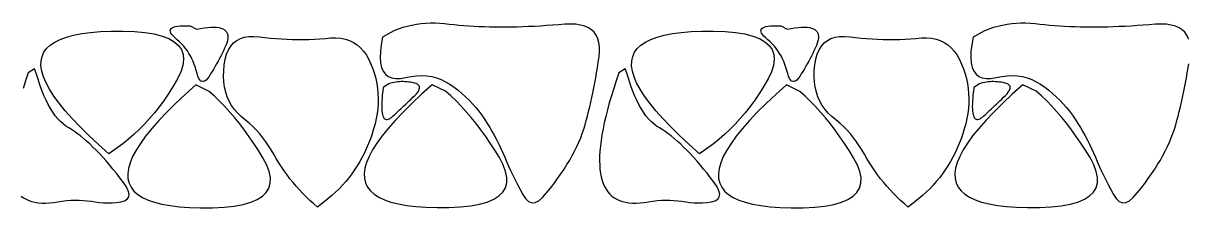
# Model space of a CAD drawing. Header units: metres. Extents: x -220 to 294, y -29 to 18.
# Drawn here: x 8.029 to 8.966, y -8.75 to -8.601 of the extents above; entities that cross this region are included whole.
import ezdxf

# ---------------------------------------------------------------- set-up
doc = ezdxf.new("R2010")
doc.units = ezdxf.units.M
doc.header["$MEASUREMENT"] = 0
doc.layers.add('Tarama', color=7, linetype='Continuous')

msp = doc.modelspace()

# ---------------------------------------------------------------- linework, layer by layer
at = {"layer": 'Tarama', "color": 36, "linetype": 'Continuous', "lineweight": -3}
for points in [[(8.15462, -8.60353), (8.15703, -8.60344)], [(8.15703, -8.60344), (8.15975, -8.60347)], [(8.15975, -8.60347), (8.16279, -8.60361)], [(8.34108, -8.60314), (8.33742, -8.60397)], [(8.34476, -8.60247), (8.34108, -8.60314)], [(8.34846, -8.60196), (8.34476, -8.60247)], [(8.35218, -8.60162), (8.34846, -8.60196)], [(8.35592, -8.60145), (8.35218, -8.60162)], [(8.35968, -8.60144), (8.35592, -8.60145)], [(8.36346, -8.60159), (8.35968, -8.60144)], [(8.36726, -8.60191), (8.36346, -8.60159)], [(8.37108, -8.60235), (8.36726, -8.60191)], [(8.37496, -8.60276), (8.37108, -8.60235)], [(8.37889, -8.60313), (8.37496, -8.60276)], [(8.38288, -8.60346), (8.37889, -8.60313)], [(8.38692, -8.60375), (8.38288, -8.60346)], [(8.44925, -8.60334), (8.44444, -8.60364)], [(8.45411, -8.603), (8.44925, -8.60334)], [(8.45903, -8.60261), (8.45411, -8.603)], [(8.46398, -8.6022), (8.45903, -8.60261)], [(8.46863, -8.60204), (8.46398, -8.6022)], [(8.47286, -8.60225), (8.46863, -8.60204)], [(8.47667, -8.60283), (8.47286, -8.60225)], [(8.48006, -8.60376), (8.47667, -8.60283)], [(8.62962, -8.60353), (8.63203, -8.60344)], [(8.63203, -8.60344), (8.63475, -8.60347)], [(8.63475, -8.60347), (8.63779, -8.60361)], [(8.81608, -8.60314), (8.81242, -8.60397)], [(8.81976, -8.60247), (8.81608, -8.60314)], [(8.82346, -8.60196), (8.81976, -8.60247)], [(8.82718, -8.60162), (8.82346, -8.60196)], [(8.83092, -8.60145), (8.82718, -8.60162)], [(8.83468, -8.60144), (8.83092, -8.60145)], [(8.83846, -8.60159), (8.83468, -8.60144)], [(8.84226, -8.60191), (8.83846, -8.60159)], [(8.84608, -8.60235), (8.84226, -8.60191)], [(8.84996, -8.60276), (8.84608, -8.60235)], [(8.85389, -8.60313), (8.84996, -8.60276)], [(8.85788, -8.60346), (8.85389, -8.60313)], [(8.86192, -8.60375), (8.85788, -8.60346)], [(8.92425, -8.60334), (8.91944, -8.60364)], [(8.92911, -8.603), (8.92425, -8.60334)], [(8.93403, -8.60261), (8.92911, -8.603)], [(8.93898, -8.6022), (8.93403, -8.60261)], [(8.94363, -8.60204), (8.93898, -8.6022)], [(8.94786, -8.60225), (8.94363, -8.60204)], [(8.95167, -8.60283), (8.94786, -8.60225)], [(8.95506, -8.60376), (8.95167, -8.60283)], [(8.05824, -8.61438), (8.0633, -8.61253)], [(8.0633, -8.61253), (8.06907, -8.61099)], [(8.06907, -8.61099), (8.07555, -8.60975)], [(8.07555, -8.60975), (8.08275, -8.60881)], [(8.08275, -8.60881), (8.09065, -8.60817)], [(8.09065, -8.60817), (8.09927, -8.60783)], [(8.09927, -8.60783), (8.1086, -8.6078)], [(8.1086, -8.6078), (8.11798, -8.60812)], [(8.11798, -8.60812), (8.12638, -8.60887)], [(8.12638, -8.60887), (8.13377, -8.61007)], [(8.13377, -8.61007), (8.14016, -8.6117)], [(8.14016, -8.6117), (8.14555, -8.61378)], [(8.14673, -8.60723), (8.1469, -8.60637)], [(8.14688, -8.60821), (8.14673, -8.60723)], [(8.14735, -8.60929), (8.14688, -8.60821)], [(8.1469, -8.60637), (8.14739, -8.60562)], [(8.14813, -8.61049), (8.14735, -8.60929)], [(8.14739, -8.60562), (8.1482, -8.60498)], [(8.14924, -8.6118), (8.14813, -8.61049)], [(8.1482, -8.60498), (8.14933, -8.60445)], [(8.15066, -8.61322), (8.14924, -8.6118)], [(8.14933, -8.60445), (8.15077, -8.60403)], [(8.15077, -8.60403), (8.15254, -8.60372)], [(8.15254, -8.60372), (8.15462, -8.60353)], [(8.16279, -8.60361), (8.16791, -8.60614)], [(8.16791, -8.60614), (8.17114, -8.60553)], [(8.17114, -8.60553), (8.17414, -8.60506)], [(8.17414, -8.60506), (8.17692, -8.60474)], [(8.17692, -8.60474), (8.17948, -8.60456)], [(8.17948, -8.60456), (8.18182, -8.60453)], [(8.18182, -8.60453), (8.18394, -8.60465)], [(8.18394, -8.60465), (8.18584, -8.60491)], [(8.18584, -8.60491), (8.18752, -8.60531)], [(8.18752, -8.60531), (8.18897, -8.60586)], [(8.18897, -8.60586), (8.19021, -8.60656)], [(8.19021, -8.60656), (8.19123, -8.6074)], [(8.19123, -8.6074), (8.19202, -8.60838)], [(8.19202, -8.60838), (8.19259, -8.60951)], [(8.19259, -8.60951), (8.19294, -8.61079)], [(8.19294, -8.61079), (8.19308, -8.61221)], [(8.19308, -8.61221), (8.19298, -8.61377)], [(8.20313, -8.61365), (8.20642, -8.61261)], [(8.20642, -8.61261), (8.21007, -8.61206)], [(8.21007, -8.61206), (8.21408, -8.61202)], [(8.21408, -8.61202), (8.21844, -8.61245)], [(8.21844, -8.61245), (8.22289, -8.61298)], [(8.31749, -8.61253), (8.31636, -8.61869)], [(8.32655, -8.60746), (8.31749, -8.61253)], [(8.33015, -8.60614), (8.32655, -8.60746)], [(8.33377, -8.60497), (8.33015, -8.60614)], [(8.33742, -8.60397), (8.33377, -8.60497)], [(8.39102, -8.60399), (8.38692, -8.60375)], [(8.39517, -8.6042), (8.39102, -8.60399)], [(8.39937, -8.60436), (8.39517, -8.6042)], [(8.40363, -8.60448), (8.39937, -8.60436)], [(8.40795, -8.60455), (8.40363, -8.60448)], [(8.41232, -8.60459), (8.40795, -8.60455)], [(8.41674, -8.60458), (8.41232, -8.60459)], [(8.42122, -8.60453), (8.41674, -8.60458)], [(8.42576, -8.60444), (8.42122, -8.60453)], [(8.43035, -8.6043), (8.42576, -8.60444)], [(8.43499, -8.60412), (8.43035, -8.6043)], [(8.43969, -8.60391), (8.43499, -8.60412)], [(8.44444, -8.60364), (8.43969, -8.60391)], [(8.48303, -8.60505), (8.48006, -8.60376)], [(8.48557, -8.60671), (8.48303, -8.60505)], [(8.4877, -8.60873), (8.48557, -8.60671)], [(8.4894, -8.61111), (8.4877, -8.60873)], [(8.49068, -8.61386), (8.4894, -8.61111)], [(8.53324, -8.61438), (8.5383, -8.61253)], [(8.5383, -8.61253), (8.54407, -8.61099)], [(8.54407, -8.61099), (8.55055, -8.60975)], [(8.55055, -8.60975), (8.55775, -8.60881)], [(8.55775, -8.60881), (8.56565, -8.60817)], [(8.56565, -8.60817), (8.57427, -8.60783)], [(8.57427, -8.60783), (8.5836, -8.6078)], [(8.5836, -8.6078), (8.59298, -8.60812)], [(8.59298, -8.60812), (8.60138, -8.60887)], [(8.60138, -8.60887), (8.60877, -8.61007)], [(8.60877, -8.61007), (8.61516, -8.6117)], [(8.61516, -8.6117), (8.62055, -8.61378)], [(8.62173, -8.60723), (8.6219, -8.60637)], [(8.62188, -8.60821), (8.62173, -8.60723)], [(8.62235, -8.60929), (8.62188, -8.60821)], [(8.6219, -8.60637), (8.62239, -8.60562)], [(8.62313, -8.61049), (8.62235, -8.60929)], [(8.62239, -8.60562), (8.6232, -8.60498)], [(8.62424, -8.6118), (8.62313, -8.61049)], [(8.6232, -8.60498), (8.62433, -8.60445)], [(8.62566, -8.61322), (8.62424, -8.6118)], [(8.62433, -8.60445), (8.62577, -8.60403)], [(8.62577, -8.60403), (8.62754, -8.60372)], [(8.62754, -8.60372), (8.62962, -8.60353)], [(8.63779, -8.60361), (8.64291, -8.60614)], [(8.64291, -8.60614), (8.64614, -8.60553)], [(8.64614, -8.60553), (8.64914, -8.60506)], [(8.64914, -8.60506), (8.65192, -8.60474)], [(8.65192, -8.60474), (8.65448, -8.60456)], [(8.65448, -8.60456), (8.65682, -8.60453)], [(8.65682, -8.60453), (8.65894, -8.60465)], [(8.65894, -8.60465), (8.66084, -8.60491)], [(8.66084, -8.60491), (8.66252, -8.60531)], [(8.66252, -8.60531), (8.66397, -8.60586)], [(8.66397, -8.60586), (8.66521, -8.60656)], [(8.66521, -8.60656), (8.66622, -8.6074)], [(8.66622, -8.6074), (8.66702, -8.60838)], [(8.66702, -8.60838), (8.66759, -8.60951)], [(8.66759, -8.60951), (8.66794, -8.61079)], [(8.66794, -8.61079), (8.66807, -8.61221)], [(8.66807, -8.61221), (8.66798, -8.61377)], [(8.67813, -8.61365), (8.68142, -8.61261)], [(8.68142, -8.61261), (8.68507, -8.61206)], [(8.68507, -8.61206), (8.68908, -8.61202)], [(8.68908, -8.61202), (8.69344, -8.61245)], [(8.69344, -8.61245), (8.6979, -8.61298)], [(8.79249, -8.61253), (8.79136, -8.61869)], [(8.80155, -8.60746), (8.79249, -8.61253)], [(8.80515, -8.60614), (8.80155, -8.60746)], [(8.80877, -8.60497), (8.80515, -8.60614)], [(8.81242, -8.60397), (8.80877, -8.60497)], [(8.86602, -8.60399), (8.86192, -8.60375)], [(8.87017, -8.6042), (8.86602, -8.60399)], [(8.87437, -8.60436), (8.87017, -8.6042)], [(8.87863, -8.60448), (8.87437, -8.60436)], [(8.88295, -8.60455), (8.87863, -8.60448)], [(8.88732, -8.60459), (8.88295, -8.60455)], [(8.89174, -8.60458), (8.88732, -8.60459)], [(8.89622, -8.60453), (8.89174, -8.60458)], [(8.90076, -8.60444), (8.89622, -8.60453)], [(8.90535, -8.6043), (8.90076, -8.60444)], [(8.90999, -8.60412), (8.90535, -8.6043)], [(8.91469, -8.60391), (8.90999, -8.60412)], [(8.91944, -8.60364), (8.91469, -8.60391)], [(8.95803, -8.60505), (8.95506, -8.60376)], [(8.96057, -8.60671), (8.95803, -8.60505)], [(8.9627, -8.60873), (8.96057, -8.60671)], [(8.9644, -8.61111), (8.9627, -8.60873)], [(8.96568, -8.61386), (8.9644, -8.61111)], [(8.04513, -8.62477), (8.04734, -8.62172)], [(8.04734, -8.62172), (8.05026, -8.61897)], [(8.05026, -8.61897), (8.05389, -8.61652)], [(8.05389, -8.61652), (8.05824, -8.61438)], [(8.14555, -8.61378), (8.14994, -8.61629)], [(8.14994, -8.61629), (8.15333, -8.61924)], [(8.1524, -8.61475), (8.15066, -8.61322)], [(8.15422, -8.61637), (8.1524, -8.61475)], [(8.15333, -8.61924), (8.15572, -8.62263)], [(8.15594, -8.61808), (8.15422, -8.61637)], [(8.15757, -8.61986), (8.15594, -8.61808)], [(8.15909, -8.62172), (8.15757, -8.61986)], [(8.16051, -8.62366), (8.15909, -8.62172)], [(8.19045, -8.62146), (8.18946, -8.62358)], [(8.19139, -8.61934), (8.19045, -8.62146)], [(8.19214, -8.61734), (8.19139, -8.61934)], [(8.19267, -8.61548), (8.19214, -8.61734)], [(8.19298, -8.61377), (8.19267, -8.61548)], [(8.19356, -8.62281), (8.19541, -8.61978)], [(8.19541, -8.61978), (8.19762, -8.61724)], [(8.19762, -8.61724), (8.2002, -8.6152)], [(8.2002, -8.6152), (8.20313, -8.61365)], [(8.22289, -8.61298), (8.22735, -8.61343)], [(8.22735, -8.61343), (8.23179, -8.61379)], [(8.23179, -8.61379), (8.23623, -8.61409)], [(8.23623, -8.61409), (8.24066, -8.6143)], [(8.24066, -8.6143), (8.24508, -8.61444)], [(8.24508, -8.61444), (8.2495, -8.61449)], [(8.2495, -8.61449), (8.25391, -8.61447)], [(8.25391, -8.61447), (8.25831, -8.61438)], [(8.25831, -8.61438), (8.26271, -8.6142)], [(8.26271, -8.6142), (8.26709, -8.61395)], [(8.26709, -8.61395), (8.27148, -8.61362)], [(8.27148, -8.61362), (8.27584, -8.61323)], [(8.27584, -8.61323), (8.28, -8.61315)], [(8.28, -8.61315), (8.28393, -8.61347)], [(8.28393, -8.61347), (8.2876, -8.61419)], [(8.2876, -8.61419), (8.29103, -8.61532)], [(8.29103, -8.61532), (8.29421, -8.61685)], [(8.29421, -8.61685), (8.29715, -8.61878)], [(8.29715, -8.61878), (8.29985, -8.62111)], [(8.29985, -8.62111), (8.30229, -8.62385)], [(8.31636, -8.61869), (8.31572, -8.62423)], [(8.49154, -8.61696), (8.49068, -8.61386)], [(8.49198, -8.62043), (8.49154, -8.61696)], [(8.492, -8.62426), (8.49198, -8.62043)], [(8.52013, -8.62477), (8.52234, -8.62172)], [(8.52234, -8.62172), (8.52526, -8.61897)], [(8.52526, -8.61897), (8.52889, -8.61652)], [(8.52889, -8.61652), (8.53324, -8.61438)], [(8.62055, -8.61378), (8.62494, -8.61629)], [(8.62494, -8.61629), (8.62833, -8.61924)], [(8.6274, -8.61475), (8.62566, -8.61322)], [(8.62922, -8.61637), (8.6274, -8.61475)], [(8.62833, -8.61924), (8.63072, -8.62263)], [(8.63094, -8.61808), (8.62922, -8.61637)], [(8.63257, -8.61986), (8.63094, -8.61808)], [(8.63409, -8.62172), (8.63257, -8.61986)], [(8.63551, -8.62366), (8.63409, -8.62172)], [(8.66545, -8.62146), (8.66445, -8.62358)], [(8.66639, -8.61934), (8.66545, -8.62146)], [(8.66714, -8.61734), (8.66639, -8.61934)], [(8.66767, -8.61548), (8.66714, -8.61734)], [(8.66798, -8.61377), (8.66767, -8.61548)], [(8.66856, -8.62281), (8.67041, -8.61978)], [(8.67041, -8.61978), (8.67262, -8.61724)], [(8.67262, -8.61724), (8.6752, -8.6152)], [(8.6752, -8.6152), (8.67813, -8.61365)], [(8.6979, -8.61298), (8.70235, -8.61343)], [(8.70235, -8.61343), (8.70679, -8.61379)], [(8.70679, -8.61379), (8.71123, -8.61409)], [(8.71123, -8.61409), (8.71566, -8.6143)], [(8.71566, -8.6143), (8.72008, -8.61444)], [(8.72008, -8.61444), (8.7245, -8.61449)], [(8.7245, -8.61449), (8.72891, -8.61447)], [(8.72891, -8.61447), (8.73331, -8.61438)], [(8.73331, -8.61438), (8.73771, -8.6142)], [(8.73771, -8.6142), (8.74209, -8.61395)], [(8.74209, -8.61395), (8.74648, -8.61362)], [(8.74648, -8.61362), (8.75084, -8.61323)], [(8.75084, -8.61323), (8.755, -8.61315)], [(8.755, -8.61315), (8.75893, -8.61347)], [(8.75893, -8.61347), (8.7626, -8.61419)], [(8.7626, -8.61419), (8.76603, -8.61532)], [(8.76603, -8.61532), (8.76921, -8.61685)], [(8.76921, -8.61685), (8.77215, -8.61878)], [(8.77215, -8.61878), (8.77485, -8.62111)], [(8.77485, -8.62111), (8.77729, -8.62385)], [(8.79136, -8.61869), (8.79072, -8.62423)], [(8.96579, -8.61424), (8.96568, -8.61386)], [(8.04285, -8.63178), (8.04364, -8.62812)], [(8.04364, -8.62812), (8.04513, -8.62477)], [(8.15572, -8.62263), (8.15711, -8.62646)], [(8.15751, -8.63072), (8.1569, -8.63543)], [(8.15711, -8.62646), (8.15751, -8.63072)], [(8.16183, -8.62568), (8.16051, -8.62366)], [(8.16305, -8.62778), (8.16183, -8.62568)], [(8.16418, -8.62996), (8.16305, -8.62778)], [(8.1652, -8.63221), (8.16418, -8.62996)], [(8.18631, -8.6299), (8.1852, -8.63198)], [(8.18739, -8.6278), (8.18631, -8.6299)], [(8.18843, -8.6257), (8.18739, -8.6278)], [(8.18946, -8.62358), (8.18843, -8.6257)], [(8.19015, -8.63491), (8.19092, -8.63038)], [(8.19092, -8.63038), (8.19206, -8.62635)], [(8.19206, -8.62635), (8.19356, -8.62281)], [(8.30229, -8.62385), (8.30449, -8.62699)], [(8.30449, -8.62699), (8.30645, -8.63054)], [(8.30645, -8.63054), (8.30817, -8.63437)], [(8.31572, -8.62423), (8.31557, -8.62914)], [(8.31557, -8.62914), (8.3159, -8.63343)], [(8.49099, -8.63277), (8.4916, -8.62845)], [(8.4916, -8.62845), (8.492, -8.62426)], [(8.51785, -8.63178), (8.51864, -8.62812)], [(8.51864, -8.62812), (8.52013, -8.62477)], [(8.63072, -8.62263), (8.63211, -8.62646)], [(8.63251, -8.63072), (8.6319, -8.63543)], [(8.63211, -8.62646), (8.63251, -8.63072)], [(8.63683, -8.62568), (8.63551, -8.62366)], [(8.63805, -8.62778), (8.63683, -8.62568)], [(8.63918, -8.62996), (8.63805, -8.62778)], [(8.6402, -8.63221), (8.63918, -8.62996)], [(8.66131, -8.6299), (8.6602, -8.63198)], [(8.66238, -8.6278), (8.66131, -8.6299)], [(8.66343, -8.6257), (8.66238, -8.6278)], [(8.66445, -8.62358), (8.66343, -8.6257)], [(8.66515, -8.63491), (8.66592, -8.63038)], [(8.66592, -8.63038), (8.66706, -8.62635)], [(8.66706, -8.62635), (8.66856, -8.62281)], [(8.77729, -8.62385), (8.77949, -8.62699)], [(8.77949, -8.62699), (8.78145, -8.63054)], [(8.78145, -8.63054), (8.78317, -8.63437)], [(8.79072, -8.62423), (8.79057, -8.62914)], [(8.79057, -8.62914), (8.7909, -8.63343)], [(8.03753, -8.63821), (8.0325, -8.64146)], [(8.03899, -8.64173), (8.03753, -8.63821)], [(8.04278, -8.63573), (8.04285, -8.63178)], [(8.04342, -8.63999), (8.04278, -8.63573)], [(8.04478, -8.64455), (8.04342, -8.63999)], [(8.15529, -8.64057), (8.15268, -8.64615)], [(8.1569, -8.63543), (8.15529, -8.64057)], [(8.16612, -8.63455), (8.1652, -8.63221)], [(8.16694, -8.63696), (8.16612, -8.63455)], [(8.16767, -8.63946), (8.16694, -8.63696)], [(8.16831, -8.64197), (8.16767, -8.63946)], [(8.18048, -8.6402), (8.17923, -8.64223)], [(8.1817, -8.63816), (8.18048, -8.6402)], [(8.1829, -8.63611), (8.1817, -8.63816)], [(8.18406, -8.63405), (8.1829, -8.63611)], [(8.1852, -8.63198), (8.18406, -8.63405)], [(8.18963, -8.64428), (8.18972, -8.63969)], [(8.18972, -8.63969), (8.19015, -8.63491)], [(8.30817, -8.63437), (8.30966, -8.63824)], [(8.30966, -8.63824), (8.31093, -8.64213)], [(8.3159, -8.63343), (8.31672, -8.63709)], [(8.31672, -8.63709), (8.31802, -8.64012)], [(8.31802, -8.64012), (8.3198, -8.64253)], [(8.48968, -8.64123), (8.49035, -8.63703)], [(8.49035, -8.63703), (8.49099, -8.63277)], [(8.51254, -8.63821), (8.5075, -8.64146)], [(8.51399, -8.64173), (8.51254, -8.63821)], [(8.51778, -8.63573), (8.51785, -8.63178)], [(8.51842, -8.63999), (8.51778, -8.63573)], [(8.51978, -8.64455), (8.51842, -8.63999)], [(8.63029, -8.64057), (8.62768, -8.64615)], [(8.6319, -8.63543), (8.63029, -8.64057)], [(8.64112, -8.63455), (8.6402, -8.63221)], [(8.64194, -8.63696), (8.64112, -8.63455)], [(8.64267, -8.63946), (8.64194, -8.63696)], [(8.64331, -8.64197), (8.64267, -8.63946)], [(8.65548, -8.6402), (8.65423, -8.64223)], [(8.6567, -8.63816), (8.65548, -8.6402)], [(8.6579, -8.63611), (8.6567, -8.63816)], [(8.65906, -8.63405), (8.6579, -8.63611)], [(8.6602, -8.63198), (8.65906, -8.63405)], [(8.66463, -8.64428), (8.66472, -8.63969)], [(8.66472, -8.63969), (8.66515, -8.63491)], [(8.78317, -8.63437), (8.78466, -8.63824)], [(8.78466, -8.63824), (8.78593, -8.64213)], [(8.7909, -8.63343), (8.79171, -8.63709)], [(8.79171, -8.63709), (8.79302, -8.64012)], [(8.79302, -8.64012), (8.7948, -8.64253)], [(8.96468, -8.64123), (8.96535, -8.63703)], [(8.96535, -8.63703), (8.96579, -8.63411)], [(8.03035, -8.64779), (8.02836, -8.65392)], [(8.0325, -8.64146), (8.03035, -8.64779)], [(8.04044, -8.64657), (8.03899, -8.64173)], [(8.04196, -8.65115), (8.04044, -8.64657)], [(8.04684, -8.64941), (8.04478, -8.64455)], [(8.04962, -8.65457), (8.04684, -8.64941)], [(8.15268, -8.64615), (8.14923, -8.65205)], [(8.169, -8.64411), (8.16831, -8.64197)], [(8.16975, -8.64583), (8.169, -8.64411)], [(8.17056, -8.64712), (8.16975, -8.64583)], [(8.17143, -8.64798), (8.17056, -8.64712)], [(8.17236, -8.64842), (8.17143, -8.64798)], [(8.17336, -8.64844), (8.17236, -8.64842)], [(8.17441, -8.64802), (8.17336, -8.64844)], [(8.17553, -8.64719), (8.17441, -8.64802)], [(8.17671, -8.64592), (8.17553, -8.64719)], [(8.17795, -8.64424), (8.17671, -8.64592)], [(8.17923, -8.64223), (8.17795, -8.64424)], [(8.18987, -8.64867), (8.18963, -8.64428)], [(8.19045, -8.65286), (8.18987, -8.64867)], [(8.31093, -8.64213), (8.31199, -8.64604)], [(8.31199, -8.64604), (8.31281, -8.64998)], [(8.31281, -8.64998), (8.31342, -8.65395)], [(8.3226, -8.65013), (8.318, -8.65305)], [(8.3198, -8.64253), (8.32207, -8.64431)], [(8.32207, -8.64431), (8.32483, -8.64547)], [(8.32397, -8.64971), (8.3226, -8.65013)], [(8.32535, -8.64936), (8.32397, -8.64971)], [(8.32483, -8.64547), (8.32807, -8.64601)], [(8.32675, -8.64906), (8.32535, -8.64936)], [(8.32816, -8.64882), (8.32675, -8.64906)], [(8.32807, -8.64601), (8.3318, -8.64591)], [(8.32959, -8.64864), (8.32816, -8.64882)], [(8.33104, -8.64852), (8.32959, -8.64864)], [(8.3325, -8.64845), (8.33104, -8.64852)], [(8.3318, -8.64591), (8.33601, -8.6452)], [(8.33398, -8.64844), (8.3325, -8.64845)], [(8.33547, -8.64849), (8.33398, -8.64844)], [(8.33698, -8.6486), (8.33547, -8.64849)], [(8.33601, -8.6452), (8.34045, -8.64428)], [(8.3385, -8.64877), (8.33698, -8.6486)], [(8.34004, -8.64899), (8.3385, -8.64877)], [(8.3416, -8.64927), (8.34004, -8.64899)], [(8.34045, -8.64428), (8.34477, -8.64374)], [(8.34316, -8.64962), (8.3416, -8.64927)], [(8.34453, -8.65004), (8.34316, -8.64962)], [(8.34564, -8.65057), (8.34453, -8.65004)], [(8.34477, -8.64374), (8.34897, -8.64359)], [(8.34897, -8.64359), (8.35305, -8.6438)], [(8.35305, -8.6438), (8.35701, -8.6444)], [(8.35701, -8.6444), (8.36085, -8.64538)], [(8.36085, -8.64538), (8.36457, -8.64674)], [(8.36457, -8.64674), (8.36817, -8.64847)], [(8.36817, -8.64847), (8.37165, -8.65058)], [(8.48748, -8.65345), (8.48824, -8.64944)], [(8.48824, -8.64944), (8.48897, -8.64537)], [(8.48897, -8.64537), (8.48968, -8.64123)], [(8.50535, -8.64779), (8.50336, -8.65392)], [(8.5075, -8.64146), (8.50535, -8.64779)], [(8.51544, -8.64657), (8.51399, -8.64173)], [(8.51696, -8.65115), (8.51544, -8.64657)], [(8.52184, -8.64941), (8.51978, -8.64455)], [(8.52462, -8.65457), (8.52184, -8.64941)], [(8.62768, -8.64615), (8.62423, -8.65205)], [(8.644, -8.64411), (8.64331, -8.64197)], [(8.64475, -8.64583), (8.644, -8.64411)], [(8.64556, -8.64712), (8.64475, -8.64583)], [(8.64643, -8.64798), (8.64556, -8.64712)], [(8.64736, -8.64842), (8.64643, -8.64798)], [(8.64836, -8.64844), (8.64736, -8.64842)], [(8.64941, -8.64802), (8.64836, -8.64844)], [(8.65053, -8.64719), (8.64941, -8.64802)], [(8.65171, -8.64592), (8.65053, -8.64719)], [(8.65295, -8.64424), (8.65171, -8.64592)], [(8.65423, -8.64223), (8.65295, -8.64424)], [(8.66487, -8.64867), (8.66463, -8.64428)], [(8.66545, -8.65286), (8.66487, -8.64867)], [(8.78593, -8.64213), (8.78698, -8.64604)], [(8.78698, -8.64604), (8.78781, -8.64998)], [(8.78781, -8.64998), (8.78842, -8.65395)], [(8.7976, -8.65013), (8.793, -8.65305)], [(8.7948, -8.64253), (8.79707, -8.64431)], [(8.79707, -8.64431), (8.79983, -8.64547)], [(8.79897, -8.64971), (8.7976, -8.65013)], [(8.80035, -8.64936), (8.79897, -8.64971)], [(8.79983, -8.64547), (8.80307, -8.64601)], [(8.80175, -8.64906), (8.80035, -8.64936)], [(8.80316, -8.64882), (8.80175, -8.64906)], [(8.80307, -8.64601), (8.8068, -8.64591)], [(8.80459, -8.64864), (8.80316, -8.64882)], [(8.80604, -8.64852), (8.80459, -8.64864)], [(8.8075, -8.64845), (8.80604, -8.64852)], [(8.8068, -8.64591), (8.81101, -8.6452)], [(8.80898, -8.64844), (8.8075, -8.64845)], [(8.81047, -8.64849), (8.80898, -8.64844)], [(8.81198, -8.6486), (8.81047, -8.64849)], [(8.81101, -8.6452), (8.81545, -8.64428)], [(8.8135, -8.64877), (8.81198, -8.6486)], [(8.81504, -8.64899), (8.8135, -8.64877)], [(8.8166, -8.64927), (8.81504, -8.64899)], [(8.81545, -8.64428), (8.81977, -8.64374)], [(8.81816, -8.64962), (8.8166, -8.64927)], [(8.81954, -8.65004), (8.81816, -8.64962)], [(8.82063, -8.65057), (8.81954, -8.65004)], [(8.81977, -8.64374), (8.82397, -8.64359)], [(8.82397, -8.64359), (8.82805, -8.6438)], [(8.82805, -8.6438), (8.83201, -8.6444)], [(8.83201, -8.6444), (8.83585, -8.64538)], [(8.83585, -8.64538), (8.83957, -8.64674)], [(8.83957, -8.64674), (8.84317, -8.64847)], [(8.84317, -8.64847), (8.84665, -8.65058)], [(8.96248, -8.65345), (8.96324, -8.64944)], [(8.96324, -8.64944), (8.96397, -8.64537)], [(8.96397, -8.64537), (8.96468, -8.64123)], [(8.04353, -8.65547), (8.04196, -8.65115)], [(8.04518, -8.65953), (8.04353, -8.65547)], [(8.04688, -8.66332), (8.04518, -8.65953)], [(8.05311, -8.66003), (8.04962, -8.65457)], [(8.14562, -8.65776), (8.14191, -8.66324)], [(8.14923, -8.65205), (8.14562, -8.65776)], [(8.15882, -8.65879), (8.15099, -8.66612)], [(8.16737, -8.65114), (8.15882, -8.65879)], [(8.17802, -8.6563), (8.16737, -8.65114)], [(8.18228, -8.66014), (8.17802, -8.6563)], [(8.19137, -8.65685), (8.19045, -8.65286)], [(8.19262, -8.66064), (8.19137, -8.65685)], [(8.31342, -8.65395), (8.31381, -8.65794)], [(8.31381, -8.65794), (8.31397, -8.66195)], [(8.31731, -8.65896), (8.31708, -8.66162)], [(8.31762, -8.6561), (8.31731, -8.65896)], [(8.318, -8.65305), (8.31762, -8.6561)], [(8.34893, -8.6586), (8.3411, -8.66593)], [(8.34186, -8.66103), (8.34334, -8.6596)], [(8.34334, -8.6596), (8.34468, -8.65821)], [(8.34468, -8.65821), (8.34575, -8.65692)], [(8.34646, -8.65119), (8.34564, -8.65057)], [(8.34575, -8.65692), (8.34654, -8.65572)], [(8.34702, -8.6519), (8.34646, -8.65119)], [(8.34654, -8.65572), (8.34707, -8.65462)], [(8.34731, -8.65271), (8.34702, -8.6519)], [(8.34707, -8.65462), (8.34732, -8.65362)], [(8.34732, -8.65362), (8.34731, -8.65271)], [(8.35748, -8.65095), (8.34893, -8.6586)], [(8.36813, -8.65611), (8.35748, -8.65095)], [(8.3724, -8.65995), (8.36813, -8.65611)], [(8.37165, -8.65058), (8.37501, -8.65292)], [(8.37501, -8.65292), (8.37823, -8.65537)], [(8.37823, -8.65537), (8.38133, -8.65793)], [(8.38133, -8.65793), (8.38431, -8.6606)], [(8.48587, -8.66128), (8.48669, -8.6574)], [(8.48669, -8.6574), (8.48748, -8.65345)], [(8.50336, -8.65392), (8.50152, -8.65986)], [(8.51853, -8.65547), (8.51696, -8.65115)], [(8.52017, -8.65953), (8.51853, -8.65547)], [(8.52188, -8.66332), (8.52017, -8.65953)], [(8.52811, -8.66003), (8.52462, -8.65457)], [(8.62062, -8.65776), (8.61691, -8.66324)], [(8.62423, -8.65205), (8.62062, -8.65776)], [(8.63382, -8.65879), (8.62599, -8.66612)], [(8.64237, -8.65114), (8.63382, -8.65879)], [(8.65302, -8.6563), (8.64237, -8.65114)], [(8.65728, -8.66014), (8.65302, -8.6563)], [(8.66637, -8.65685), (8.66545, -8.65286)], [(8.66762, -8.66064), (8.66637, -8.65685)], [(8.78842, -8.65395), (8.78881, -8.65794)], [(8.78881, -8.65794), (8.78897, -8.66195)], [(8.79231, -8.65896), (8.79208, -8.66162)], [(8.79262, -8.6561), (8.79231, -8.65896)], [(8.793, -8.65305), (8.79262, -8.6561)], [(8.82393, -8.6586), (8.8161, -8.66593)], [(8.81686, -8.66103), (8.81834, -8.6596)], [(8.81834, -8.6596), (8.81968, -8.65821)], [(8.81968, -8.65821), (8.82074, -8.65692)], [(8.82146, -8.65119), (8.82063, -8.65057)], [(8.82074, -8.65692), (8.82154, -8.65572)], [(8.82202, -8.6519), (8.82146, -8.65119)], [(8.82154, -8.65572), (8.82207, -8.65462)], [(8.82231, -8.65271), (8.82202, -8.6519)], [(8.82207, -8.65462), (8.82232, -8.65362)], [(8.82232, -8.65362), (8.82231, -8.65271)], [(8.83248, -8.65095), (8.82393, -8.6586)], [(8.84313, -8.65611), (8.83248, -8.65095)], [(8.8474, -8.65995), (8.84313, -8.65611)], [(8.84665, -8.65058), (8.85001, -8.65292)], [(8.85001, -8.65292), (8.85323, -8.65537)], [(8.85323, -8.65537), (8.85633, -8.65793)], [(8.85633, -8.65793), (8.85931, -8.6606)], [(8.96087, -8.66128), (8.96169, -8.6574)], [(8.96169, -8.6574), (8.96248, -8.65345)], [(8.04865, -8.66686), (8.04688, -8.66332)], [(8.05048, -8.67013), (8.04865, -8.66686)], [(8.05732, -8.6658), (8.05311, -8.66003)], [(8.06223, -8.67186), (8.05732, -8.6658)], [(8.13809, -8.66847), (8.13419, -8.67347)], [(8.14191, -8.66324), (8.13809, -8.66847)], [(8.15099, -8.66612), (8.14389, -8.67315)], [(8.18648, -8.66419), (8.18228, -8.66014)], [(8.19062, -8.66844), (8.18648, -8.66419)], [(8.19469, -8.6729), (8.19062, -8.66844)], [(8.19421, -8.66424), (8.19262, -8.66064)], [(8.19613, -8.66763), (8.19421, -8.66424)], [(8.19838, -8.67082), (8.19613, -8.66763)], [(8.31391, -8.66599), (8.31363, -8.67006)], [(8.31397, -8.66195), (8.31391, -8.66599)], [(8.31682, -8.66639), (8.31679, -8.66848)], [(8.31679, -8.66848), (8.31684, -8.67038)], [(8.31691, -8.6641), (8.31682, -8.66639)], [(8.31708, -8.66162), (8.31691, -8.6641)], [(8.33223, -8.67024), (8.33353, -8.66901)], [(8.33353, -8.66901), (8.33485, -8.66775)], [(8.3411, -8.66593), (8.334, -8.67296)], [(8.33485, -8.66775), (8.3362, -8.66646)], [(8.3362, -8.66646), (8.33758, -8.66514)], [(8.33758, -8.66514), (8.33898, -8.6638)], [(8.33898, -8.6638), (8.34041, -8.66243)], [(8.34041, -8.66243), (8.34186, -8.66103)], [(8.3766, -8.664), (8.3724, -8.65995)], [(8.38073, -8.66825), (8.3766, -8.664)], [(8.3848, -8.67271), (8.38073, -8.66825)], [(8.38431, -8.6606), (8.38715, -8.66337)], [(8.38715, -8.66337), (8.38987, -8.66625)], [(8.38987, -8.66625), (8.39246, -8.66923)], [(8.48323, -8.67256), (8.48414, -8.66886)], [(8.48414, -8.66886), (8.48502, -8.6651)], [(8.48502, -8.6651), (8.48587, -8.66128)], [(8.49985, -8.6656), (8.49835, -8.67114)], [(8.50152, -8.65986), (8.49985, -8.6656)], [(8.52365, -8.66686), (8.52188, -8.66332)], [(8.52548, -8.67013), (8.52365, -8.66686)], [(8.53232, -8.6658), (8.52811, -8.66003)], [(8.53723, -8.67186), (8.53232, -8.6658)], [(8.6131, -8.66847), (8.60919, -8.67347)], [(8.61691, -8.66324), (8.6131, -8.66847)], [(8.62599, -8.66612), (8.61889, -8.67315)], [(8.66148, -8.66419), (8.65728, -8.66014)], [(8.66562, -8.66844), (8.66148, -8.66419)], [(8.66969, -8.6729), (8.66562, -8.66844)], [(8.66921, -8.66424), (8.66762, -8.66064)], [(8.67113, -8.66763), (8.66921, -8.66424)], [(8.67338, -8.67082), (8.67113, -8.66763)], [(8.78891, -8.66599), (8.78863, -8.67006)], [(8.78897, -8.66195), (8.78891, -8.66599)], [(8.79182, -8.66639), (8.79179, -8.66848)], [(8.79179, -8.66848), (8.79184, -8.67038)], [(8.79191, -8.6641), (8.79182, -8.66639)], [(8.79208, -8.66162), (8.79191, -8.6641)], [(8.80723, -8.67024), (8.80853, -8.66901)], [(8.80853, -8.66901), (8.80985, -8.66775)], [(8.8161, -8.66593), (8.809, -8.67296)], [(8.80985, -8.66775), (8.8112, -8.66646)], [(8.8112, -8.66646), (8.81258, -8.66514)], [(8.81258, -8.66514), (8.81398, -8.6638)], [(8.81398, -8.6638), (8.8154, -8.66243)], [(8.8154, -8.66243), (8.81686, -8.66103)], [(8.8516, -8.664), (8.8474, -8.65995)], [(8.85573, -8.66825), (8.8516, -8.664)], [(8.8598, -8.67271), (8.85573, -8.66825)], [(8.85931, -8.6606), (8.86215, -8.66337)], [(8.86215, -8.66337), (8.86487, -8.66625)], [(8.86487, -8.66625), (8.86746, -8.66923)], [(8.95823, -8.67256), (8.95914, -8.66886)], [(8.95914, -8.66886), (8.96002, -8.6651)], [(8.96002, -8.6651), (8.96087, -8.66128)], [(8.05238, -8.67314), (8.05048, -8.67013)], [(8.05434, -8.67588), (8.05238, -8.67314)], [(8.05636, -8.67837), (8.05434, -8.67588)], [(8.05844, -8.68059), (8.05636, -8.67837)], [(8.06786, -8.67823), (8.06223, -8.67186)], [(8.0742, -8.6849), (8.06786, -8.67823)], [(8.13018, -8.67822), (8.12608, -8.68274)], [(8.13419, -8.67347), (8.13018, -8.67822)], [(8.14389, -8.67315), (8.13751, -8.67987)], [(8.19869, -8.67756), (8.19469, -8.6729)], [(8.20098, -8.67381), (8.19838, -8.67082)], [(8.20263, -8.68243), (8.19869, -8.67756)], [(8.2039, -8.67661), (8.20098, -8.67381)], [(8.20711, -8.67924), (8.2039, -8.67661)], [(8.3124, -8.67826), (8.31146, -8.68239)], [(8.31313, -8.67414), (8.3124, -8.67826)], [(8.31363, -8.67006), (8.31313, -8.67414)], [(8.31684, -8.67038), (8.31696, -8.6721)], [(8.31696, -8.6721), (8.31715, -8.67362)], [(8.31715, -8.67362), (8.31741, -8.67495)], [(8.31741, -8.67495), (8.31775, -8.67608)], [(8.31775, -8.67608), (8.31815, -8.67703)], [(8.31815, -8.67703), (8.31863, -8.67779)], [(8.31863, -8.67779), (8.31917, -8.67835)], [(8.31917, -8.67835), (8.31979, -8.67873)], [(8.32208, -8.6787), (8.32298, -8.67831)], [(8.32298, -8.67831), (8.32395, -8.67772)], [(8.32395, -8.67772), (8.325, -8.67695)], [(8.325, -8.67695), (8.32612, -8.67599)], [(8.32612, -8.67599), (8.32729, -8.67489)], [(8.32729, -8.67489), (8.32848, -8.67377)], [(8.334, -8.67296), (8.32763, -8.67968)], [(8.32848, -8.67377), (8.32971, -8.67262)], [(8.32971, -8.67262), (8.33095, -8.67144)], [(8.33095, -8.67144), (8.33223, -8.67024)], [(8.38881, -8.67737), (8.3848, -8.67271)], [(8.39274, -8.68224), (8.38881, -8.67737)], [(8.39246, -8.66923), (8.39493, -8.67232)], [(8.39493, -8.67232), (8.39726, -8.67552)], [(8.39726, -8.67552), (8.39949, -8.6788)], [(8.48132, -8.67976), (8.48229, -8.67619)], [(8.48229, -8.67619), (8.48323, -8.67256)], [(8.497, -8.67648), (8.49581, -8.68163)], [(8.49835, -8.67114), (8.497, -8.67648)], [(8.52738, -8.67314), (8.52548, -8.67013)], [(8.52934, -8.67588), (8.52738, -8.67314)], [(8.53136, -8.67837), (8.52934, -8.67588)], [(8.53344, -8.68059), (8.53136, -8.67837)], [(8.54286, -8.67823), (8.53723, -8.67186)], [(8.5492, -8.6849), (8.54286, -8.67823)], [(8.60518, -8.67822), (8.60108, -8.68274)], [(8.60919, -8.67347), (8.60518, -8.67822)], [(8.61889, -8.67315), (8.61251, -8.67987)], [(8.67369, -8.67756), (8.66969, -8.6729)], [(8.67598, -8.67381), (8.67338, -8.67082)], [(8.67763, -8.68243), (8.67369, -8.67756)], [(8.6789, -8.67661), (8.67598, -8.67381)], [(8.68211, -8.67924), (8.6789, -8.67661)], [(8.78741, -8.67826), (8.78646, -8.68239)], [(8.78813, -8.67414), (8.78741, -8.67826)], [(8.78863, -8.67006), (8.78813, -8.67414)], [(8.79184, -8.67038), (8.79196, -8.6721)], [(8.79196, -8.6721), (8.79215, -8.67362)], [(8.79215, -8.67362), (8.79241, -8.67495)], [(8.79241, -8.67495), (8.79275, -8.67608)], [(8.79275, -8.67608), (8.79315, -8.67703)], [(8.79315, -8.67703), (8.79363, -8.67779)], [(8.79363, -8.67779), (8.79418, -8.67835)], [(8.79418, -8.67835), (8.79479, -8.67873)], [(8.79708, -8.6787), (8.79798, -8.67831)], [(8.79798, -8.67831), (8.79895, -8.67772)], [(8.79895, -8.67772), (8.8, -8.67695)], [(8.8, -8.67695), (8.80112, -8.67599)], [(8.80112, -8.67599), (8.80229, -8.67489)], [(8.80229, -8.67489), (8.80348, -8.67377)], [(8.809, -8.67296), (8.80262, -8.67968)], [(8.80348, -8.67377), (8.80471, -8.67262)], [(8.80471, -8.67262), (8.80595, -8.67144)], [(8.80595, -8.67144), (8.80723, -8.67024)], [(8.8638, -8.67737), (8.8598, -8.67271)], [(8.86774, -8.68224), (8.8638, -8.67737)], [(8.86746, -8.66923), (8.86993, -8.67232)], [(8.86993, -8.67232), (8.87226, -8.67552)], [(8.87226, -8.67552), (8.87449, -8.6788)], [(8.95632, -8.67976), (8.95729, -8.67619)], [(8.95729, -8.67619), (8.95823, -8.67256)], [(8.06059, -8.68255), (8.05844, -8.68059)], [(8.06281, -8.68425), (8.06059, -8.68255)], [(8.06508, -8.68568), (8.06281, -8.68425)], [(8.06741, -8.68709), (8.06508, -8.68568)], [(8.06976, -8.68865), (8.06741, -8.68709)], [(8.08125, -8.69187), (8.0742, -8.6849)], [(8.12188, -8.68701), (8.11758, -8.69105)], [(8.12608, -8.68274), (8.12188, -8.68701)], [(8.13186, -8.68629), (8.12693, -8.6924)], [(8.13751, -8.67987), (8.13186, -8.68629)], [(8.2065, -8.6875), (8.20263, -8.68243)], [(8.2103, -8.69278), (8.2065, -8.6875)], [(8.21023, -8.68193), (8.20711, -8.67924)], [(8.21321, -8.68471), (8.21023, -8.68193)], [(8.21604, -8.68759), (8.21321, -8.68471)], [(8.21872, -8.69057), (8.21604, -8.68759)], [(8.31033, -8.68651), (8.30909, -8.69054)], [(8.31146, -8.68239), (8.31033, -8.68651)], [(8.32197, -8.6861), (8.31705, -8.69221)], [(8.31979, -8.67873), (8.32048, -8.67891)], [(8.32048, -8.67891), (8.32124, -8.6789)], [(8.32124, -8.6789), (8.32208, -8.6787)], [(8.32763, -8.67968), (8.32197, -8.6861)], [(8.39661, -8.68731), (8.39274, -8.68224)], [(8.40042, -8.69259), (8.39661, -8.68731)], [(8.39949, -8.6788), (8.40163, -8.68209)], [(8.40163, -8.68209), (8.40369, -8.68541)], [(8.40369, -8.68541), (8.40567, -8.68875)], [(8.47813, -8.69018), (8.47929, -8.68672)], [(8.47929, -8.68672), (8.48032, -8.68327)], [(8.48032, -8.68327), (8.48132, -8.67976)], [(8.49478, -8.68658), (8.49392, -8.69133)], [(8.49581, -8.68163), (8.49478, -8.68658)], [(8.53559, -8.68255), (8.53344, -8.68059)], [(8.53781, -8.68425), (8.53559, -8.68255)], [(8.54008, -8.68568), (8.53781, -8.68425)], [(8.54241, -8.68709), (8.54008, -8.68568)], [(8.54476, -8.68865), (8.54241, -8.68709)], [(8.55625, -8.69187), (8.5492, -8.6849)], [(8.59688, -8.68701), (8.59258, -8.69105)], [(8.60108, -8.68274), (8.59688, -8.68701)], [(8.60686, -8.68629), (8.60193, -8.6924)], [(8.61251, -8.67987), (8.60686, -8.68629)], [(8.6815, -8.6875), (8.67763, -8.68243)], [(8.6853, -8.69278), (8.6815, -8.6875)], [(8.68523, -8.68193), (8.68211, -8.67924)], [(8.68821, -8.68471), (8.68523, -8.68193)], [(8.69104, -8.68759), (8.68821, -8.68471)], [(8.69372, -8.69057), (8.69104, -8.68759)], [(8.78533, -8.68651), (8.78409, -8.69054)], [(8.78646, -8.68239), (8.78533, -8.68651)], [(8.79697, -8.6861), (8.79205, -8.69221)], [(8.79479, -8.67873), (8.79548, -8.67891)], [(8.79548, -8.67891), (8.79624, -8.6789)], [(8.79624, -8.6789), (8.79708, -8.6787)], [(8.80262, -8.67968), (8.79697, -8.6861)], [(8.87161, -8.68731), (8.86774, -8.68224)], [(8.87541, -8.69259), (8.87161, -8.68731)], [(8.87449, -8.6788), (8.87663, -8.68209)], [(8.87663, -8.68209), (8.87869, -8.68541)], [(8.87869, -8.68541), (8.88066, -8.68875)], [(8.95313, -8.69018), (8.95429, -8.68672)], [(8.95429, -8.68672), (8.95532, -8.68327)], [(8.95532, -8.68327), (8.95632, -8.67976)], [(8.07215, -8.69036), (8.06976, -8.68865)], [(8.07458, -8.69221), (8.07215, -8.69036)], [(8.07703, -8.69421), (8.07458, -8.69221)], [(8.07952, -8.69635), (8.07703, -8.69421)], [(8.08205, -8.69865), (8.07952, -8.69635)], [(8.08902, -8.69914), (8.08125, -8.69187)], [(8.11318, -8.69485), (8.10869, -8.69841)], [(8.11758, -8.69105), (8.11318, -8.69485)], [(8.12693, -8.6924), (8.12273, -8.69819)], [(8.21404, -8.69827), (8.2103, -8.69278)], [(8.22126, -8.69364), (8.21872, -8.69057)], [(8.22365, -8.69682), (8.22126, -8.69364)], [(8.22589, -8.70009), (8.22365, -8.69682)], [(8.30773, -8.69448), (8.30626, -8.69833)], [(8.30909, -8.69054), (8.30773, -8.69448)], [(8.31705, -8.69221), (8.31285, -8.698)], [(8.40415, -8.69808), (8.40042, -8.69259)], [(8.40567, -8.68875), (8.40755, -8.69212)], [(8.40755, -8.69212), (8.40936, -8.69551)], [(8.40936, -8.69551), (8.41108, -8.69892)], [(8.47375, -8.70075), (8.47536, -8.6972)], [(8.47536, -8.6972), (8.47682, -8.69367)], [(8.47682, -8.69367), (8.47813, -8.69018)], [(8.49321, -8.69589), (8.49267, -8.70025)], [(8.49392, -8.69133), (8.49321, -8.69589)], [(8.54715, -8.69036), (8.54476, -8.68865)], [(8.54958, -8.69221), (8.54715, -8.69036)], [(8.55203, -8.69421), (8.54958, -8.69221)], [(8.55452, -8.69635), (8.55203, -8.69421)], [(8.55705, -8.69865), (8.55452, -8.69635)], [(8.56402, -8.69914), (8.55625, -8.69187)], [(8.58818, -8.69485), (8.58369, -8.69841)], [(8.59258, -8.69105), (8.58818, -8.69485)], [(8.60193, -8.6924), (8.59773, -8.69819)], [(8.68904, -8.69827), (8.6853, -8.69278)], [(8.69626, -8.69364), (8.69372, -8.69057)], [(8.69865, -8.69682), (8.69626, -8.69364)], [(8.7009, -8.70009), (8.69865, -8.69682)], [(8.78273, -8.69448), (8.78126, -8.69833)], [(8.78409, -8.69054), (8.78273, -8.69448)], [(8.79205, -8.69221), (8.78785, -8.698)], [(8.87915, -8.69808), (8.87541, -8.69259)], [(8.88066, -8.68875), (8.88255, -8.69212)], [(8.88255, -8.69212), (8.88436, -8.69551)], [(8.88436, -8.69551), (8.88608, -8.69892)], [(8.94875, -8.70075), (8.95036, -8.6972)], [(8.95036, -8.6972), (8.95182, -8.69367)], [(8.95182, -8.69367), (8.95313, -8.69018)], [(8.0846, -8.70109), (8.08205, -8.69865)], [(8.08719, -8.70368), (8.0846, -8.70109)], [(8.08982, -8.70641), (8.08719, -8.70368)], [(8.0975, -8.70672), (8.08902, -8.69914)], [(8.09248, -8.70929), (8.08982, -8.70641)], [(8.10869, -8.69841), (8.0975, -8.70672)], [(8.11926, -8.70369), (8.11651, -8.70887)], [(8.12273, -8.69819), (8.11926, -8.70369)], [(8.21771, -8.70395), (8.21404, -8.69827)], [(8.22131, -8.70985), (8.21771, -8.70395)], [(8.22799, -8.70345), (8.22589, -8.70009)], [(8.22995, -8.70691), (8.22799, -8.70345)], [(8.30297, -8.70575), (8.30116, -8.70933)], [(8.30468, -8.70209), (8.30297, -8.70575)], [(8.30626, -8.69833), (8.30468, -8.70209)], [(8.30937, -8.7035), (8.30662, -8.70868)], [(8.31285, -8.698), (8.30937, -8.7035)], [(8.40782, -8.70376), (8.40415, -8.69808)], [(8.41143, -8.70966), (8.40782, -8.70376)], [(8.41108, -8.69892), (8.41271, -8.70235)], [(8.41271, -8.70235), (8.41426, -8.70581)], [(8.41426, -8.70581), (8.41573, -8.70929)], [(8.47009, -8.70796), (8.47199, -8.70434)], [(8.47199, -8.70434), (8.47375, -8.70075)], [(8.49229, -8.70441), (8.49206, -8.70837)], [(8.49267, -8.70025), (8.49229, -8.70441)], [(8.5596, -8.70109), (8.55705, -8.69865)], [(8.56219, -8.70368), (8.5596, -8.70109)], [(8.56482, -8.70641), (8.56219, -8.70368)], [(8.5725, -8.70672), (8.56402, -8.69914)], [(8.56748, -8.70929), (8.56482, -8.70641)], [(8.58369, -8.69841), (8.5725, -8.70672)], [(8.59426, -8.70369), (8.59151, -8.70887)], [(8.59773, -8.69819), (8.59426, -8.70369)], [(8.69271, -8.70395), (8.68904, -8.69827)], [(8.69631, -8.70985), (8.69271, -8.70395)], [(8.70299, -8.70345), (8.7009, -8.70009)], [(8.70495, -8.70691), (8.70299, -8.70345)], [(8.77797, -8.70575), (8.77616, -8.70933)], [(8.77968, -8.70209), (8.77797, -8.70575)], [(8.78126, -8.69833), (8.77968, -8.70209)], [(8.78437, -8.7035), (8.78162, -8.70868)], [(8.78785, -8.698), (8.78437, -8.7035)], [(8.88282, -8.70376), (8.87915, -8.69808)], [(8.88643, -8.70966), (8.88282, -8.70376)], [(8.88608, -8.69892), (8.88771, -8.70235)], [(8.88771, -8.70235), (8.88926, -8.70581)], [(8.88926, -8.70581), (8.89073, -8.70929)], [(8.94508, -8.70796), (8.94699, -8.70434)], [(8.94699, -8.70434), (8.94875, -8.70075)], [(8.09517, -8.71232), (8.09248, -8.70929)], [(8.09789, -8.71549), (8.09517, -8.71232)], [(8.10065, -8.71881), (8.09789, -8.71549)], [(8.11448, -8.71375), (8.11319, -8.71832)], [(8.11651, -8.70887), (8.11448, -8.71375)], [(8.22432, -8.71559), (8.22131, -8.70985)], [(8.2263, -8.72088), (8.22432, -8.71559)], [(8.23193, -8.71035), (8.22995, -8.70691)], [(8.23399, -8.71373), (8.23193, -8.71035)], [(8.23613, -8.71705), (8.23399, -8.71373)], [(8.29923, -8.71282), (8.29718, -8.71622)], [(8.30116, -8.70933), (8.29923, -8.71282)], [(8.3046, -8.71356), (8.3033, -8.71813)], [(8.30662, -8.70868), (8.3046, -8.71356)], [(8.41443, -8.7154), (8.41143, -8.70966)], [(8.41642, -8.72069), (8.41443, -8.7154)], [(8.41573, -8.70929), (8.41722, -8.71282)], [(8.41722, -8.71282), (8.41879, -8.7164)], [(8.46345, -8.71902), (8.46581, -8.7153)], [(8.46581, -8.7153), (8.46802, -8.71161)], [(8.46802, -8.71161), (8.47009, -8.70796)], [(8.49206, -8.70837), (8.492, -8.71214)], [(8.492, -8.71214), (8.4921, -8.71571)], [(8.4921, -8.71571), (8.49236, -8.71908)], [(8.57017, -8.71232), (8.56748, -8.70929)], [(8.57289, -8.71549), (8.57017, -8.71232)], [(8.57565, -8.71881), (8.57289, -8.71549)], [(8.58949, -8.71375), (8.58819, -8.71832)], [(8.59151, -8.70887), (8.58949, -8.71375)], [(8.69932, -8.71559), (8.69631, -8.70985)], [(8.7013, -8.72088), (8.69932, -8.71559)], [(8.70693, -8.71035), (8.70495, -8.70691)], [(8.70899, -8.71373), (8.70693, -8.71035)], [(8.71113, -8.71705), (8.70899, -8.71373)], [(8.77423, -8.71282), (8.77218, -8.71622)], [(8.77616, -8.70933), (8.77423, -8.71282)], [(8.7796, -8.71356), (8.7783, -8.71813)], [(8.78162, -8.70868), (8.7796, -8.71356)], [(8.88943, -8.7154), (8.88643, -8.70966)], [(8.89142, -8.72069), (8.88943, -8.7154)], [(8.89073, -8.70929), (8.89222, -8.71282)], [(8.89222, -8.71282), (8.8938, -8.7164)], [(8.93845, -8.71902), (8.94081, -8.7153)], [(8.94081, -8.7153), (8.94302, -8.71161)], [(8.94302, -8.71161), (8.94508, -8.70796)], [(8.10344, -8.72228), (8.10065, -8.71881)], [(8.10627, -8.7259), (8.10344, -8.72228)], [(8.11319, -8.71832), (8.11261, -8.72258)], [(8.11261, -8.72258), (8.11277, -8.72653)], [(8.22727, -8.72574), (8.2263, -8.72088)], [(8.23836, -8.72031), (8.23613, -8.71705)], [(8.24066, -8.72351), (8.23836, -8.72031)], [(8.24305, -8.72665), (8.24066, -8.72351)], [(8.29274, -8.72274), (8.29035, -8.72587)], [(8.29502, -8.71952), (8.29274, -8.72274)], [(8.29718, -8.71622), (8.29502, -8.71952)], [(8.3033, -8.71813), (8.30273, -8.72239)], [(8.30273, -8.72239), (8.30288, -8.72634)], [(8.41738, -8.72555), (8.41642, -8.72069)], [(8.41879, -8.7164), (8.42047, -8.72005)], [(8.42047, -8.72005), (8.42223, -8.72376)], [(8.42223, -8.72376), (8.42408, -8.72754)], [(8.45828, -8.72655), (8.46094, -8.72277)], [(8.46094, -8.72277), (8.46345, -8.71902)], [(8.49236, -8.71908), (8.49279, -8.72226)], [(8.49279, -8.72226), (8.49337, -8.72523)], [(8.49337, -8.72523), (8.49411, -8.72801)], [(8.57844, -8.72228), (8.57565, -8.71881)], [(8.58127, -8.7259), (8.57844, -8.72228)], [(8.58819, -8.71832), (8.58761, -8.72258)], [(8.58761, -8.72258), (8.58777, -8.72653)], [(8.70227, -8.72574), (8.7013, -8.72088)], [(8.71336, -8.72031), (8.71113, -8.71705)], [(8.71566, -8.72351), (8.71336, -8.72031)], [(8.71805, -8.72665), (8.71566, -8.72351)], [(8.76774, -8.72274), (8.76535, -8.72587)], [(8.77002, -8.71952), (8.76774, -8.72274)], [(8.77218, -8.71622), (8.77002, -8.71952)], [(8.7783, -8.71813), (8.77773, -8.72239)], [(8.77773, -8.72239), (8.77788, -8.72634)], [(8.89238, -8.72555), (8.89142, -8.72069)], [(8.8938, -8.7164), (8.89546, -8.72005)], [(8.89546, -8.72005), (8.89723, -8.72376)], [(8.89723, -8.72376), (8.89908, -8.72754)], [(8.93328, -8.72655), (8.93594, -8.72277)], [(8.93594, -8.72277), (8.93845, -8.71902)], [(8.10912, -8.72966), (8.10627, -8.7259)], [(8.11153, -8.73325), (8.10912, -8.72966)], [(8.11303, -8.73639), (8.11153, -8.73325)], [(8.11277, -8.72653), (8.11364, -8.73018)], [(8.11364, -8.73018), (8.11525, -8.73352)], [(8.11525, -8.73352), (8.11757, -8.73655)], [(8.22403, -8.73765), (8.22613, -8.73412)], [(8.22613, -8.73412), (8.22721, -8.73015)], [(8.22721, -8.73015), (8.22727, -8.72574)], [(8.24553, -8.72972), (8.24305, -8.72665)], [(8.24808, -8.73274), (8.24553, -8.72972)], [(8.25072, -8.73569), (8.24808, -8.73274)], [(8.28522, -8.73185), (8.28249, -8.73471)], [(8.28784, -8.7289), (8.28522, -8.73185)], [(8.29035, -8.72587), (8.28784, -8.7289)], [(8.30288, -8.72634), (8.30376, -8.72999)], [(8.30376, -8.72999), (8.30536, -8.73333)], [(8.30536, -8.73333), (8.30769, -8.73636)], [(8.41415, -8.73746), (8.41625, -8.73393)], [(8.41625, -8.73393), (8.41733, -8.72996)], [(8.41733, -8.72996), (8.41738, -8.72555)], [(8.42408, -8.72754), (8.42603, -8.73137)], [(8.42603, -8.73137), (8.42807, -8.73526)], [(8.44939, -8.73809), (8.4525, -8.73421)], [(8.4525, -8.73421), (8.45547, -8.73036)], [(8.45547, -8.73036), (8.45828, -8.72655)], [(8.49411, -8.72801), (8.49502, -8.7306)], [(8.49502, -8.7306), (8.49608, -8.73299)], [(8.49608, -8.73299), (8.49731, -8.73517)], [(8.58412, -8.72966), (8.58127, -8.7259)], [(8.58653, -8.73325), (8.58412, -8.72966)], [(8.58803, -8.73639), (8.58653, -8.73325)], [(8.58777, -8.72653), (8.58864, -8.73018)], [(8.58864, -8.73018), (8.59025, -8.73352)], [(8.59025, -8.73352), (8.59258, -8.73655)], [(8.69903, -8.73765), (8.70113, -8.73412)], [(8.70113, -8.73412), (8.70221, -8.73015)], [(8.70221, -8.73015), (8.70227, -8.72574)], [(8.72053, -8.72972), (8.71805, -8.72665)], [(8.72308, -8.73274), (8.72053, -8.72972)], [(8.72572, -8.73569), (8.72308, -8.73274)], [(8.76022, -8.73185), (8.75749, -8.73471)], [(8.76284, -8.7289), (8.76022, -8.73185)], [(8.76535, -8.72587), (8.76284, -8.7289)], [(8.77788, -8.72634), (8.77876, -8.72999)], [(8.77876, -8.72999), (8.78036, -8.73333)], [(8.78036, -8.73333), (8.78269, -8.73636)], [(8.88915, -8.73746), (8.89125, -8.73393)], [(8.89125, -8.73393), (8.89233, -8.72996)], [(8.89233, -8.72996), (8.89238, -8.72555)], [(8.89908, -8.72754), (8.90103, -8.73137)], [(8.90103, -8.73137), (8.90306, -8.73526)], [(8.92439, -8.73809), (8.9275, -8.73421)], [(8.9275, -8.73421), (8.93047, -8.73036)], [(8.93047, -8.73036), (8.93328, -8.72655)], [(8.02695, -8.74056), (8.02882, -8.74196)], [(8.02882, -8.74196), (8.03085, -8.74316)], [(8.03085, -8.74316), (8.03305, -8.74417)], [(8.06332, -8.74423), (8.06674, -8.74398)], [(8.06674, -8.74398), (8.07012, -8.74387)], [(8.07012, -8.74387), (8.07347, -8.74389)], [(8.07347, -8.74389), (8.07678, -8.74405)], [(8.07678, -8.74405), (8.08006, -8.74434)], [(8.11002, -8.74434), (8.11212, -8.74304)], [(8.11212, -8.74304), (8.11332, -8.74128)], [(8.11363, -8.73906), (8.11303, -8.73639)], [(8.11332, -8.74128), (8.11363, -8.73906)], [(8.11757, -8.73655), (8.12063, -8.73927)], [(8.12063, -8.73927), (8.12441, -8.74169)], [(8.12441, -8.74169), (8.12891, -8.7438)], [(8.12891, -8.7438), (8.13414, -8.7456)], [(8.21161, -8.74557), (8.21677, -8.74337)], [(8.21677, -8.74337), (8.22091, -8.74073)], [(8.22091, -8.74073), (8.22403, -8.73765)], [(8.25345, -8.73859), (8.25072, -8.73569)], [(8.25625, -8.74142), (8.25345, -8.73859)], [(8.25914, -8.74419), (8.25625, -8.74142)], [(8.27359, -8.74274), (8.26516, -8.74955)], [(8.27667, -8.74015), (8.27359, -8.74274)], [(8.27963, -8.73747), (8.27667, -8.74015)], [(8.28249, -8.73471), (8.27963, -8.73747)], [(8.30769, -8.73636), (8.31074, -8.73908)], [(8.31074, -8.73908), (8.31452, -8.7415)], [(8.31452, -8.7415), (8.31903, -8.74361)], [(8.31903, -8.74361), (8.32426, -8.74541)], [(8.40173, -8.74539), (8.40689, -8.74318)], [(8.40689, -8.74318), (8.41103, -8.74054)], [(8.41103, -8.74054), (8.41415, -8.73746)], [(8.42807, -8.73526), (8.43019, -8.73922)], [(8.43019, -8.73922), (8.43245, -8.74268)], [(8.43245, -8.74268), (8.43486, -8.74492)], [(8.4431, -8.74439), (8.44618, -8.74179)], [(8.44618, -8.74179), (8.44939, -8.73809)], [(8.49731, -8.73517), (8.4987, -8.73717)], [(8.4987, -8.73717), (8.50024, -8.73896)], [(8.50024, -8.73896), (8.50195, -8.74056)], [(8.50195, -8.74056), (8.50382, -8.74196)], [(8.50382, -8.74196), (8.50585, -8.74316)], [(8.50585, -8.74316), (8.50805, -8.74417)], [(8.53832, -8.74423), (8.54174, -8.74398)], [(8.54174, -8.74398), (8.54512, -8.74387)], [(8.54512, -8.74387), (8.54847, -8.74389)], [(8.54847, -8.74389), (8.55178, -8.74405)], [(8.55178, -8.74405), (8.55506, -8.74434)], [(8.58502, -8.74434), (8.58712, -8.74304)], [(8.58712, -8.74304), (8.58832, -8.74128)], [(8.58863, -8.73906), (8.58803, -8.73639)], [(8.58832, -8.74128), (8.58863, -8.73906)], [(8.59258, -8.73655), (8.59563, -8.73927)], [(8.59563, -8.73927), (8.59941, -8.74169)], [(8.59941, -8.74169), (8.60391, -8.7438)], [(8.60391, -8.7438), (8.60914, -8.7456)], [(8.68661, -8.74557), (8.69177, -8.74337)], [(8.69177, -8.74337), (8.69591, -8.74073)], [(8.69591, -8.74073), (8.69903, -8.73765)], [(8.72845, -8.73859), (8.72572, -8.73569)], [(8.73125, -8.74142), (8.72845, -8.73859)], [(8.73414, -8.74419), (8.73125, -8.74142)], [(8.74859, -8.74274), (8.74016, -8.74955)], [(8.75167, -8.74015), (8.74859, -8.74274)], [(8.75463, -8.73747), (8.75167, -8.74015)], [(8.75749, -8.73471), (8.75463, -8.73747)], [(8.78269, -8.73636), (8.78574, -8.73908)], [(8.78574, -8.73908), (8.78952, -8.7415)], [(8.78952, -8.7415), (8.79403, -8.74361)], [(8.79403, -8.74361), (8.79926, -8.74541)], [(8.87673, -8.74539), (8.88189, -8.74318)], [(8.88189, -8.74318), (8.88603, -8.74054)], [(8.88603, -8.74054), (8.88915, -8.73746)], [(8.90306, -8.73526), (8.90519, -8.73922)], [(8.90519, -8.73922), (8.90745, -8.74268)], [(8.90745, -8.74268), (8.90986, -8.74492)], [(8.9181, -8.74439), (8.92118, -8.74179)], [(8.92118, -8.74179), (8.92439, -8.73809)], [(8.03305, -8.74417), (8.0354, -8.74498)], [(8.0354, -8.74498), (8.03791, -8.74559)], [(8.03791, -8.74559), (8.04059, -8.746)], [(8.04059, -8.746), (8.04342, -8.74622)], [(8.04342, -8.74622), (8.04642, -8.74624)], [(8.04642, -8.74624), (8.04958, -8.74606)], [(8.04958, -8.74606), (8.0529, -8.74569)], [(8.0529, -8.74569), (8.05637, -8.74513)], [(8.05637, -8.74513), (8.05986, -8.74461)], [(8.05986, -8.74461), (8.06332, -8.74423)], [(8.08006, -8.74434), (8.0833, -8.74477)], [(8.0833, -8.74477), (8.08651, -8.74532)], [(8.08651, -8.74532), (8.08976, -8.74575)], [(8.08976, -8.74575), (8.09308, -8.746)], [(8.09308, -8.746), (8.09647, -8.74607)], [(8.09647, -8.74607), (8.09992, -8.74596)], [(8.09992, -8.74596), (8.10344, -8.74567)], [(8.10344, -8.74567), (8.10701, -8.74518)], [(8.10701, -8.74518), (8.11002, -8.74434)], [(8.13414, -8.7456), (8.1401, -8.7471)], [(8.1401, -8.7471), (8.14678, -8.74828)], [(8.14678, -8.74828), (8.15419, -8.74916)], [(8.15419, -8.74916), (8.16232, -8.74974)], [(8.16232, -8.74974), (8.17118, -8.75)], [(8.17118, -8.75), (8.18075, -8.74996)], [(8.18075, -8.74996), (8.19, -8.74953)], [(8.19, -8.74953), (8.19822, -8.74865)], [(8.19822, -8.74865), (8.20543, -8.74733)], [(8.20543, -8.74733), (8.21161, -8.74557)], [(8.26211, -8.7469), (8.25914, -8.74419)], [(8.26516, -8.74955), (8.26211, -8.7469)], [(8.32426, -8.74541), (8.33021, -8.74691)], [(8.33021, -8.74691), (8.3369, -8.74809)], [(8.3369, -8.74809), (8.3443, -8.74897)], [(8.3443, -8.74897), (8.35243, -8.74955)], [(8.35243, -8.74955), (8.36129, -8.74981)], [(8.36129, -8.74981), (8.37086, -8.74977)], [(8.37086, -8.74977), (8.38011, -8.74933)], [(8.38011, -8.74933), (8.38834, -8.74846)], [(8.38834, -8.74846), (8.39554, -8.74714)], [(8.39554, -8.74714), (8.40173, -8.74539)], [(8.43486, -8.74492), (8.43745, -8.74596)], [(8.43745, -8.74596), (8.44019, -8.74578)], [(8.44019, -8.74578), (8.4431, -8.74439)], [(8.50805, -8.74417), (8.5104, -8.74498)], [(8.5104, -8.74498), (8.51291, -8.74559)], [(8.51291, -8.74559), (8.51559, -8.746)], [(8.51559, -8.746), (8.51842, -8.74622)], [(8.51842, -8.74622), (8.52142, -8.74624)], [(8.52142, -8.74624), (8.52458, -8.74606)], [(8.52458, -8.74606), (8.5279, -8.74569)], [(8.5279, -8.74569), (8.53137, -8.74513)], [(8.53137, -8.74513), (8.53486, -8.74461)], [(8.53486, -8.74461), (8.53832, -8.74423)], [(8.55506, -8.74434), (8.5583, -8.74477)], [(8.5583, -8.74477), (8.56151, -8.74532)], [(8.56151, -8.74532), (8.56476, -8.74575)], [(8.56476, -8.74575), (8.56808, -8.746)], [(8.56808, -8.746), (8.57147, -8.74607)], [(8.57147, -8.74607), (8.57492, -8.74596)], [(8.57492, -8.74596), (8.57844, -8.74567)], [(8.57844, -8.74567), (8.58201, -8.74518)], [(8.58201, -8.74518), (8.58502, -8.74434)], [(8.60914, -8.7456), (8.6151, -8.7471)], [(8.6151, -8.7471), (8.62178, -8.74828)], [(8.62178, -8.74828), (8.62919, -8.74916)], [(8.62919, -8.74916), (8.63732, -8.74974)], [(8.63732, -8.74974), (8.64618, -8.75)], [(8.64618, -8.75), (8.65575, -8.74996)], [(8.65575, -8.74996), (8.665, -8.74953)], [(8.665, -8.74953), (8.67322, -8.74865)], [(8.67322, -8.74865), (8.68043, -8.74733)], [(8.68043, -8.74733), (8.68661, -8.74557)], [(8.73711, -8.7469), (8.73414, -8.74419)], [(8.74016, -8.74955), (8.73711, -8.7469)], [(8.79926, -8.74541), (8.80521, -8.74691)], [(8.80521, -8.74691), (8.8119, -8.74809)], [(8.8119, -8.74809), (8.8193, -8.74897)], [(8.8193, -8.74897), (8.82743, -8.74955)], [(8.82743, -8.74955), (8.83629, -8.74981)], [(8.83629, -8.74981), (8.84586, -8.74977)], [(8.84586, -8.74977), (8.85511, -8.74933)], [(8.85511, -8.74933), (8.86334, -8.74846)], [(8.86334, -8.74846), (8.87054, -8.74714)], [(8.87054, -8.74714), (8.87673, -8.74539)], [(8.90986, -8.74492), (8.91245, -8.74596)], [(8.91245, -8.74596), (8.91519, -8.74578)], [(8.91519, -8.74578), (8.9181, -8.74439)]]:
    msp.add_lwpolyline(points, dxfattribs=at)

doc.saveas('drawing.dxf')
